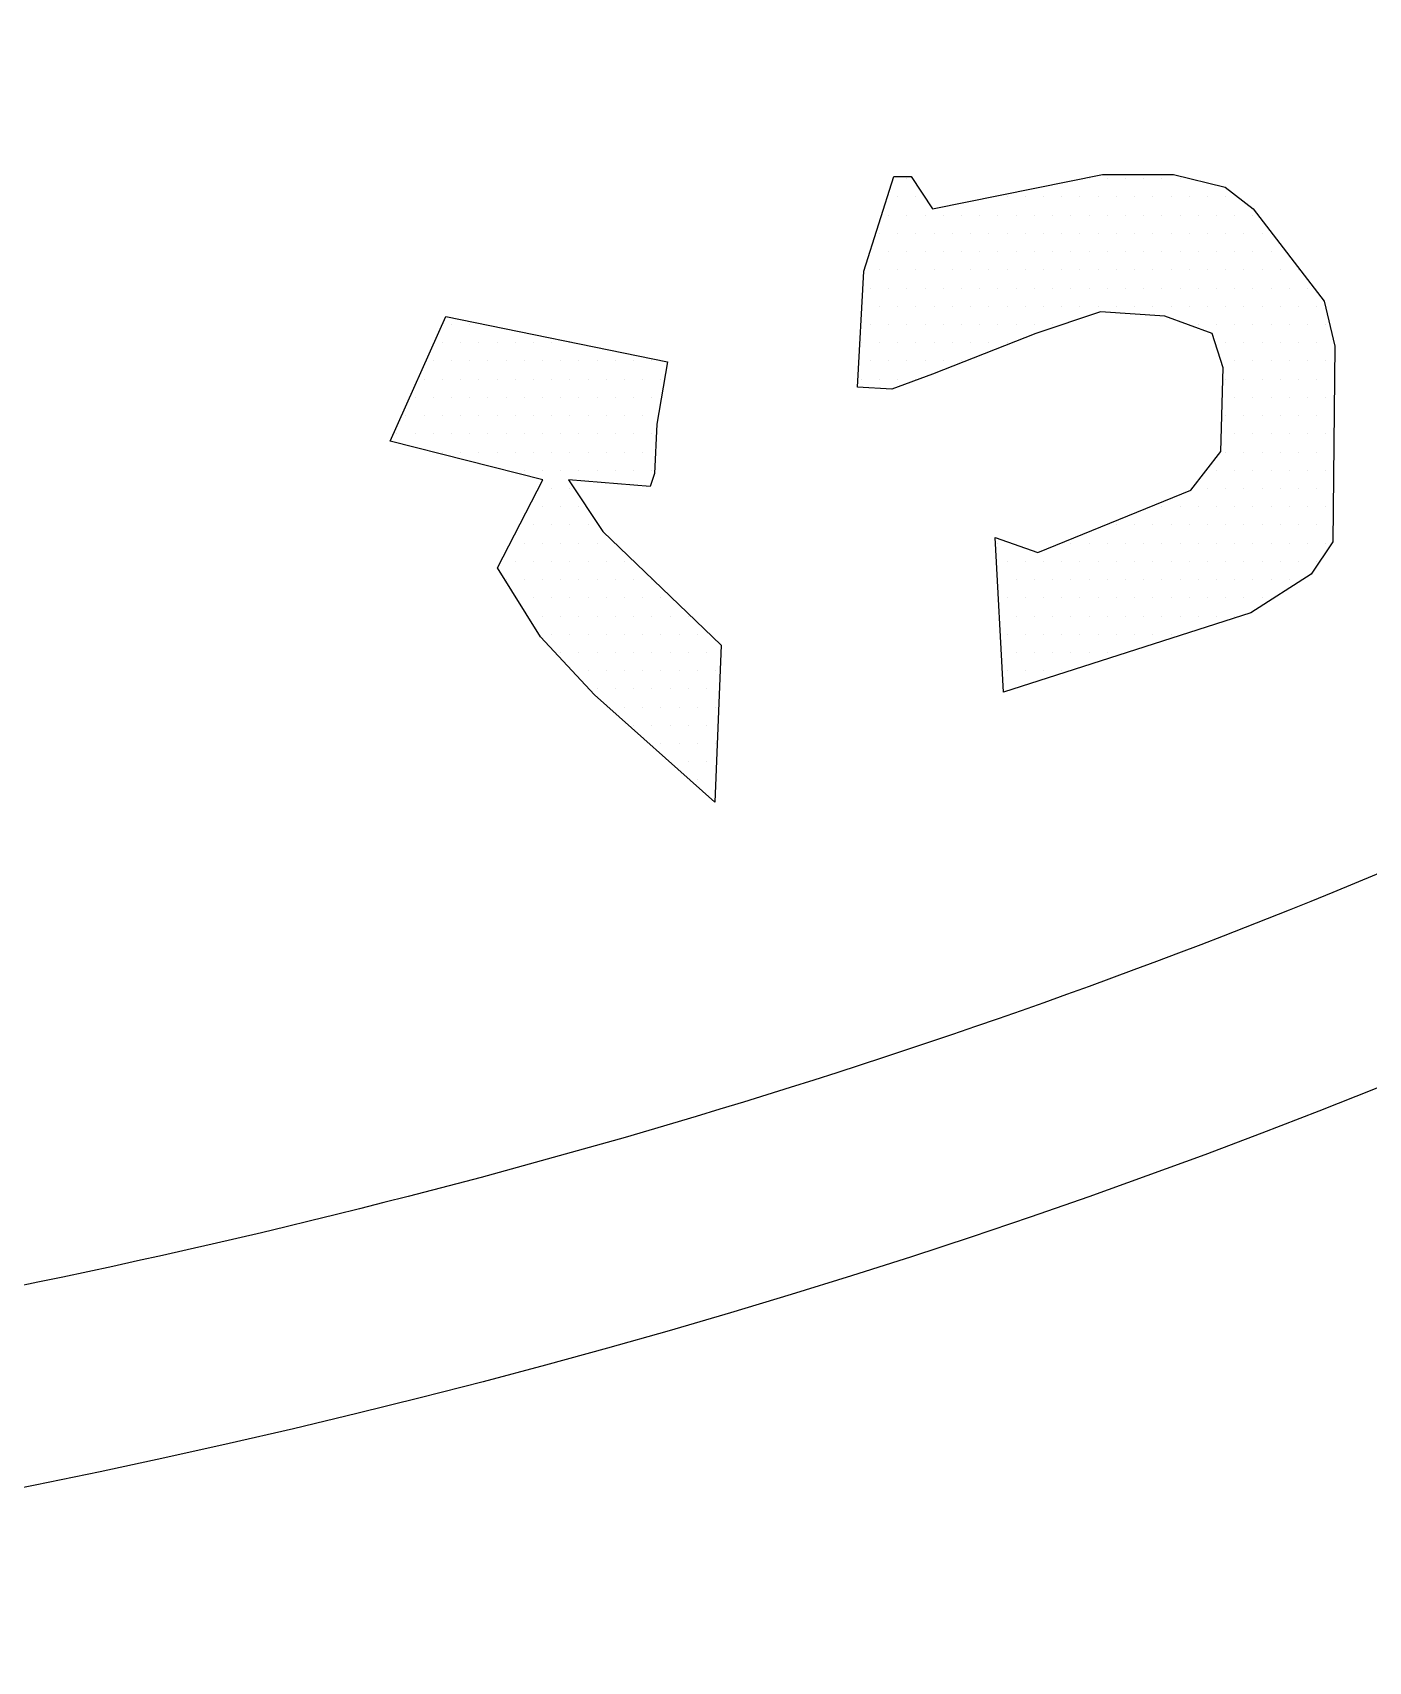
# Model space of a CAD drawing. Extents: x 208781 to 210549, y 749110 to 750610.
# Drawn here: x 209174.59 to 209191.78, y 750460.48 to 750481.44 of the extents above; entities that cross this region are included whole.
import ezdxf

# ---------------------------------------------------------------- set-up
doc = ezdxf.new("R2010")
doc.units = 0
doc.layers.add('_view', color=7, linetype='Continuous')

msp = doc.modelspace()

# ---------------------------------------------------------------- linework, layer by layer
at = {"layer": '_view'}
for p, q in [((209185.841, 750479.554), (209185.841, 750479.554)), ((209188.185, 750479.554), (209188.185, 750479.554)), ((209188.419, 750479.554), (209188.419, 750479.554)), ((209188.654, 750479.554), (209188.654, 750479.554)), ((209188.888, 750479.554), (209188.888, 750479.554)), ((209189.122, 750479.554), (209189.122, 750479.554)), ((209189.357, 750479.554), (209189.357, 750479.554)), ((209185.724, 750479.32), (209185.724, 750479.32)), ((209185.958, 750479.32), (209185.958, 750479.32)), ((209187.13, 750479.32), (209187.13, 750479.32)), ((209187.365, 750479.32), (209187.365, 750479.32)), ((209187.599, 750479.32), (209187.599, 750479.32)), ((209187.833, 750479.32), (209187.833, 750479.32)), ((209188.068, 750479.32), (209188.068, 750479.32)), ((209188.302, 750479.32), (209188.302, 750479.32)), ((209188.536, 750479.32), (209188.536, 750479.32)), ((209188.771, 750479.32), (209188.771, 750479.32)), ((209189.005, 750479.32), (209189.005, 750479.32)), ((209189.24, 750479.32), (209189.24, 750479.32)), ((209189.474, 750479.32), (209189.474, 750479.32)), ((209189.708, 750479.32), (209189.708, 750479.32)), ((209189.943, 750479.32), (209189.943, 750479.32)), ((209185.607, 750479.086), (209185.607, 750479.086)), ((209185.841, 750479.086), (209185.841, 750479.086)), ((209186.075, 750479.086), (209186.075, 750479.086)), ((209186.31, 750479.086), (209186.31, 750479.086)), ((209186.544, 750479.086), (209186.544, 750479.086)), ((209186.779, 750479.086), (209186.779, 750479.086)), ((209187.013, 750479.086), (209187.013, 750479.086)), ((209187.247, 750479.086), (209187.247, 750479.086)), ((209187.482, 750479.086), (209187.482, 750479.086)), ((209187.716, 750479.086), (209187.716, 750479.086)), ((209187.95, 750479.086), (209187.95, 750479.086)), ((209188.185, 750479.086), (209188.185, 750479.086)), ((209188.419, 750479.086), (209188.419, 750479.086)), ((209188.654, 750479.086), (209188.654, 750479.086)), ((209188.888, 750479.086), (209188.888, 750479.086)), ((209189.122, 750479.086), (209189.122, 750479.086)), ((209189.357, 750479.086), (209189.357, 750479.086)), ((209189.591, 750479.086), (209189.591, 750479.086)), ((209189.825, 750479.086), (209189.825, 750479.086)), ((209190.06, 750479.086), (209190.06, 750479.086)), ((209190.294, 750479.086), (209190.294, 750479.086)), ((209185.49, 750478.851), (209185.49, 750478.851)), ((209185.724, 750478.851), (209185.724, 750478.851)), ((209185.958, 750478.851), (209185.958, 750478.851)), ((209186.193, 750478.851), (209186.193, 750478.851)), ((209186.427, 750478.851), (209186.427, 750478.851)), ((209186.661, 750478.851), (209186.661, 750478.851)), ((209186.896, 750478.851), (209186.896, 750478.851)), ((209187.13, 750478.851), (209187.13, 750478.851)), ((209187.365, 750478.851), (209187.365, 750478.851)), ((209187.599, 750478.851), (209187.599, 750478.851)), ((209187.833, 750478.851), (209187.833, 750478.851)), ((209188.068, 750478.851), (209188.068, 750478.851)), ((209188.302, 750478.851), (209188.302, 750478.851)), ((209188.536, 750478.851), (209188.536, 750478.851)), ((209188.771, 750478.851), (209188.771, 750478.851)), ((209189.005, 750478.851), (209189.005, 750478.851)), ((209189.24, 750478.851), (209189.24, 750478.851)), ((209189.474, 750478.851), (209189.474, 750478.851)), ((209189.708, 750478.851), (209189.708, 750478.851)), ((209189.943, 750478.851), (209189.943, 750478.851)), ((209190.177, 750478.851), (209190.177, 750478.851)), ((209190.411, 750478.851), (209190.411, 750478.851)), ((209185.372, 750478.617), (209185.372, 750478.617)), ((209185.607, 750478.617), (209185.607, 750478.617)), ((209185.841, 750478.617), (209185.841, 750478.617)), ((209186.075, 750478.617), (209186.075, 750478.617)), ((209186.31, 750478.617), (209186.31, 750478.617)), ((209186.544, 750478.617), (209186.544, 750478.617)), ((209186.779, 750478.617), (209186.779, 750478.617)), ((209187.013, 750478.617), (209187.013, 750478.617)), ((209187.247, 750478.617), (209187.247, 750478.617)), ((209187.482, 750478.617), (209187.482, 750478.617)), ((209187.716, 750478.617), (209187.716, 750478.617)), ((209187.95, 750478.617), (209187.95, 750478.617)), ((209188.185, 750478.617), (209188.185, 750478.617)), ((209188.419, 750478.617), (209188.419, 750478.617)), ((209188.654, 750478.617), (209188.654, 750478.617)), ((209188.888, 750478.617), (209188.888, 750478.617)), ((209189.122, 750478.617), (209189.122, 750478.617)), ((209189.357, 750478.617), (209189.357, 750478.617)), ((209189.591, 750478.617), (209189.591, 750478.617)), ((209189.825, 750478.617), (209189.825, 750478.617)), ((209190.06, 750478.617), (209190.06, 750478.617)), ((209190.294, 750478.617), (209190.294, 750478.617)), ((209190.529, 750478.617), (209190.529, 750478.617)), ((209185.49, 750478.382), (209185.49, 750478.382)), ((209185.724, 750478.382), (209185.724, 750478.382)), ((209185.958, 750478.382), (209185.958, 750478.382)), ((209186.193, 750478.382), (209186.193, 750478.382)), ((209186.427, 750478.382), (209186.427, 750478.382)), ((209186.661, 750478.382), (209186.661, 750478.382)), ((209186.896, 750478.382), (209186.896, 750478.382)), ((209187.13, 750478.382), (209187.13, 750478.382)), ((209187.365, 750478.382), (209187.365, 750478.382)), ((209187.599, 750478.382), (209187.599, 750478.382)), ((209187.833, 750478.382), (209187.833, 750478.382)), ((209188.068, 750478.382), (209188.068, 750478.382)), ((209188.302, 750478.382), (209188.302, 750478.382)), ((209188.536, 750478.382), (209188.536, 750478.382)), ((209188.771, 750478.382), (209188.771, 750478.382)), ((209189.005, 750478.382), (209189.005, 750478.382)), ((209189.24, 750478.382), (209189.24, 750478.382)), ((209189.474, 750478.382), (209189.474, 750478.382)), ((209189.708, 750478.382), (209189.708, 750478.382)), ((209189.943, 750478.382), (209189.943, 750478.382)), ((209190.177, 750478.382), (209190.177, 750478.382)), ((209190.411, 750478.382), (209190.411, 750478.382)), ((209190.646, 750478.382), (209190.646, 750478.382)), ((209190.88, 750478.382), (209190.88, 750478.382)), ((209185.372, 750478.148), (209185.372, 750478.148)), ((209185.607, 750478.148), (209185.607, 750478.148)), ((209185.841, 750478.148), (209185.841, 750478.148)), ((209186.075, 750478.148), (209186.075, 750478.148)), ((209186.31, 750478.148), (209186.31, 750478.148)), ((209186.544, 750478.148), (209186.544, 750478.148)), ((209186.779, 750478.148), (209186.779, 750478.148)), ((209187.013, 750478.148), (209187.013, 750478.148)), ((209187.247, 750478.148), (209187.247, 750478.148)), ((209187.482, 750478.148), (209187.482, 750478.148)), ((209187.716, 750478.148), (209187.716, 750478.148)), ((209187.95, 750478.148), (209187.95, 750478.148)), ((209188.185, 750478.148), (209188.185, 750478.148)), ((209188.419, 750478.148), (209188.419, 750478.148)), ((209188.654, 750478.148), (209188.654, 750478.148)), ((209188.888, 750478.148), (209188.888, 750478.148)), ((209189.122, 750478.148), (209189.122, 750478.148)), ((209189.357, 750478.148), (209189.357, 750478.148)), ((209189.591, 750478.148), (209189.591, 750478.148)), ((209189.825, 750478.148), (209189.825, 750478.148)), ((209190.06, 750478.148), (209190.06, 750478.148)), ((209190.294, 750478.148), (209190.294, 750478.148)), ((209190.529, 750478.148), (209190.529, 750478.148)), ((209190.763, 750478.148), (209190.763, 750478.148)), ((209190.997, 750478.148), (209190.997, 750478.148)), ((209185.49, 750477.914), (209185.49, 750477.914)), ((209185.724, 750477.914), (209185.724, 750477.914)), ((209185.958, 750477.914), (209185.958, 750477.914)), ((209186.193, 750477.914), (209186.193, 750477.914)), ((209186.427, 750477.914), (209186.427, 750477.914)), ((209186.661, 750477.914), (209186.661, 750477.914)), ((209186.896, 750477.914), (209186.896, 750477.914)), ((209187.13, 750477.914), (209187.13, 750477.914)), ((209187.365, 750477.914), (209187.365, 750477.914)), ((209187.599, 750477.914), (209187.599, 750477.914)), ((209187.833, 750477.914), (209187.833, 750477.914)), ((209188.068, 750477.914), (209188.068, 750477.914)), ((209188.302, 750477.914), (209188.302, 750477.914)), ((209188.536, 750477.914), (209188.536, 750477.914)), ((209188.771, 750477.914), (209188.771, 750477.914)), ((209189.005, 750477.914), (209189.005, 750477.914)), ((209189.24, 750477.914), (209189.24, 750477.914)), ((209189.474, 750477.914), (209189.474, 750477.914)), ((209189.708, 750477.914), (209189.708, 750477.914)), ((209189.943, 750477.914), (209189.943, 750477.914)), ((209190.177, 750477.914), (209190.177, 750477.914)), ((209190.411, 750477.914), (209190.411, 750477.914)), ((209190.646, 750477.914), (209190.646, 750477.914)), ((209190.88, 750477.914), (209190.88, 750477.914)), ((209191.115, 750477.914), (209191.115, 750477.914)), ((209179.982, 750477.679), (209179.982, 750477.679)), ((209180.216, 750477.679), (209180.216, 750477.679)), ((209185.372, 750477.679), (209185.372, 750477.679)), ((209185.607, 750477.679), (209185.607, 750477.679)), ((209185.841, 750477.679), (209185.841, 750477.679)), ((209186.075, 750477.679), (209186.075, 750477.679)), ((209186.31, 750477.679), (209186.31, 750477.679)), ((209186.544, 750477.679), (209186.544, 750477.679)), ((209186.779, 750477.679), (209186.779, 750477.679)), ((209187.013, 750477.679), (209187.013, 750477.679)), ((209187.247, 750477.679), (209187.247, 750477.679)), ((209187.482, 750477.679), (209187.482, 750477.679)), ((209187.716, 750477.679), (209187.716, 750477.679)), ((209189.591, 750477.679), (209189.591, 750477.679)), ((209189.825, 750477.679), (209189.825, 750477.679)), ((209190.06, 750477.679), (209190.06, 750477.679)), ((209190.294, 750477.679), (209190.294, 750477.679)), ((209190.529, 750477.679), (209190.529, 750477.679)), ((209190.763, 750477.679), (209190.763, 750477.679)), ((209190.997, 750477.679), (209190.997, 750477.679)), ((209191.232, 750477.679), (209191.232, 750477.679)), ((209179.865, 750477.445), (209179.865, 750477.445)), ((209180.099, 750477.445), (209180.099, 750477.445)), ((209180.333, 750477.445), (209180.333, 750477.445)), ((209180.568, 750477.445), (209180.568, 750477.445)), ((209180.802, 750477.445), (209180.802, 750477.445)), ((209181.036, 750477.445), (209181.036, 750477.445)), ((209181.271, 750477.445), (209181.271, 750477.445)), ((209181.505, 750477.445), (209181.505, 750477.445)), ((209185.255, 750477.445), (209185.255, 750477.445)), ((209185.49, 750477.445), (209185.49, 750477.445)), ((209185.724, 750477.445), (209185.724, 750477.445)), ((209185.958, 750477.445), (209185.958, 750477.445)), ((209186.193, 750477.445), (209186.193, 750477.445)), ((209186.427, 750477.445), (209186.427, 750477.445)), ((209186.661, 750477.445), (209186.661, 750477.445)), ((209186.896, 750477.445), (209186.896, 750477.445)), ((209187.13, 750477.445), (209187.13, 750477.445)), ((209189.943, 750477.445), (209189.943, 750477.445)), ((209190.177, 750477.445), (209190.177, 750477.445)), ((209190.411, 750477.445), (209190.411, 750477.445)), ((209190.646, 750477.445), (209190.646, 750477.445)), ((209190.88, 750477.445), (209190.88, 750477.445)), ((209191.115, 750477.445), (209191.115, 750477.445)), ((209179.747, 750477.211), (209179.747, 750477.211)), ((209179.982, 750477.211), (209179.982, 750477.211)), ((209180.216, 750477.211), (209180.216, 750477.211)), ((209180.45, 750477.211), (209180.45, 750477.211)), ((209180.685, 750477.211), (209180.685, 750477.211)), ((209180.919, 750477.211), (209180.919, 750477.211)), ((209181.154, 750477.211), (209181.154, 750477.211)), ((209181.388, 750477.211), (209181.388, 750477.211)), ((209181.622, 750477.211), (209181.622, 750477.211)), ((209181.857, 750477.211), (209181.857, 750477.211)), ((209182.091, 750477.211), (209182.091, 750477.211)), ((209182.325, 750477.211), (209182.325, 750477.211)), ((209182.56, 750477.211), (209182.56, 750477.211)), ((209185.372, 750477.211), (209185.372, 750477.211)), ((209185.607, 750477.211), (209185.607, 750477.211)), ((209185.841, 750477.211), (209185.841, 750477.211)), ((209186.075, 750477.211), (209186.075, 750477.211)), ((209186.31, 750477.211), (209186.31, 750477.211)), ((209186.544, 750477.211), (209186.544, 750477.211)), ((209190.06, 750477.211), (209190.06, 750477.211)), ((209190.294, 750477.211), (209190.294, 750477.211)), ((209190.529, 750477.211), (209190.529, 750477.211)), ((209190.763, 750477.211), (209190.763, 750477.211)), ((209190.997, 750477.211), (209190.997, 750477.211)), ((209191.232, 750477.211), (209191.232, 750477.211)), ((209179.63, 750476.976), (209179.63, 750476.976)), ((209179.865, 750476.976), (209179.865, 750476.976)), ((209180.099, 750476.976), (209180.099, 750476.976)), ((209180.333, 750476.976), (209180.333, 750476.976)), ((209180.568, 750476.976), (209180.568, 750476.976)), ((209180.802, 750476.976), (209180.802, 750476.976)), ((209181.036, 750476.976), (209181.036, 750476.976)), ((209181.271, 750476.976), (209181.271, 750476.976)), ((209181.505, 750476.976), (209181.505, 750476.976)), ((209181.74, 750476.976), (209181.74, 750476.976)), ((209181.974, 750476.976), (209181.974, 750476.976)), ((209182.208, 750476.976), (209182.208, 750476.976)), ((209182.443, 750476.976), (209182.443, 750476.976)), ((209182.677, 750476.976), (209182.677, 750476.976)), ((209185.255, 750476.976), (209185.255, 750476.976)), ((209185.49, 750476.976), (209185.49, 750476.976)), ((209185.724, 750476.976), (209185.724, 750476.976)), ((209185.958, 750476.976), (209185.958, 750476.976)), ((209189.943, 750476.976), (209189.943, 750476.976)), ((209190.177, 750476.976), (209190.177, 750476.976)), ((209190.411, 750476.976), (209190.411, 750476.976)), ((209190.646, 750476.976), (209190.646, 750476.976)), ((209190.88, 750476.976), (209190.88, 750476.976)), ((209191.115, 750476.976), (209191.115, 750476.976)), ((209179.513, 750476.742), (209179.513, 750476.742)), ((209179.747, 750476.742), (209179.747, 750476.742)), ((209179.982, 750476.742), (209179.982, 750476.742)), ((209180.216, 750476.742), (209180.216, 750476.742)), ((209180.45, 750476.742), (209180.45, 750476.742)), ((209180.685, 750476.742), (209180.685, 750476.742)), ((209180.919, 750476.742), (209180.919, 750476.742)), ((209181.154, 750476.742), (209181.154, 750476.742)), ((209181.388, 750476.742), (209181.388, 750476.742)), ((209181.622, 750476.742), (209181.622, 750476.742)), ((209181.857, 750476.742), (209181.857, 750476.742)), ((209182.091, 750476.742), (209182.091, 750476.742)), ((209182.325, 750476.742), (209182.325, 750476.742)), ((209182.56, 750476.742), (209182.56, 750476.742)), ((209190.06, 750476.742), (209190.06, 750476.742)), ((209190.294, 750476.742), (209190.294, 750476.742)), ((209190.529, 750476.742), (209190.529, 750476.742)), ((209190.763, 750476.742), (209190.763, 750476.742)), ((209190.997, 750476.742), (209190.997, 750476.742)), ((209191.232, 750476.742), (209191.232, 750476.742)), ((209179.396, 750476.507), (209179.396, 750476.507)), ((209179.63, 750476.507), (209179.63, 750476.507)), ((209179.865, 750476.507), (209179.865, 750476.507)), ((209180.099, 750476.507), (209180.099, 750476.507)), ((209180.333, 750476.507), (209180.333, 750476.507)), ((209180.568, 750476.507), (209180.568, 750476.507)), ((209180.802, 750476.507), (209180.802, 750476.507)), ((209181.036, 750476.507), (209181.036, 750476.507)), ((209181.271, 750476.507), (209181.271, 750476.507)), ((209181.505, 750476.507), (209181.505, 750476.507)), ((209181.74, 750476.507), (209181.74, 750476.507)), ((209181.974, 750476.507), (209181.974, 750476.507)), ((209182.208, 750476.507), (209182.208, 750476.507)), ((209182.443, 750476.507), (209182.443, 750476.507)), ((209189.943, 750476.507), (209189.943, 750476.507)), ((209190.177, 750476.507), (209190.177, 750476.507)), ((209190.411, 750476.507), (209190.411, 750476.507)), ((209190.646, 750476.507), (209190.646, 750476.507)), ((209190.88, 750476.507), (209190.88, 750476.507)), ((209191.115, 750476.507), (209191.115, 750476.507)), ((209179.279, 750476.273), (209179.279, 750476.273)), ((209179.513, 750476.273), (209179.513, 750476.273)), ((209179.747, 750476.273), (209179.747, 750476.273)), ((209179.982, 750476.273), (209179.982, 750476.273)), ((209180.216, 750476.273), (209180.216, 750476.273)), ((209180.45, 750476.273), (209180.45, 750476.273)), ((209180.685, 750476.273), (209180.685, 750476.273)), ((209180.919, 750476.273), (209180.919, 750476.273)), ((209181.154, 750476.273), (209181.154, 750476.273)), ((209181.388, 750476.273), (209181.388, 750476.273)), ((209181.622, 750476.273), (209181.622, 750476.273)), ((209181.857, 750476.273), (209181.857, 750476.273)), ((209182.091, 750476.273), (209182.091, 750476.273)), ((209182.325, 750476.273), (209182.325, 750476.273)), ((209182.56, 750476.273), (209182.56, 750476.273)), ((209190.06, 750476.273), (209190.06, 750476.273)), ((209190.294, 750476.273), (209190.294, 750476.273)), ((209190.529, 750476.273), (209190.529, 750476.273)), ((209190.763, 750476.273), (209190.763, 750476.273)), ((209190.997, 750476.273), (209190.997, 750476.273)), ((209191.232, 750476.273), (209191.232, 750476.273)), ((209179.865, 750476.039), (209179.865, 750476.039)), ((209180.099, 750476.039), (209180.099, 750476.039)), ((209180.333, 750476.039), (209180.333, 750476.039)), ((209180.568, 750476.039), (209180.568, 750476.039)), ((209180.802, 750476.039), (209180.802, 750476.039)), ((209181.036, 750476.039), (209181.036, 750476.039)), ((209181.271, 750476.039), (209181.271, 750476.039)), ((209181.505, 750476.039), (209181.505, 750476.039)), ((209181.74, 750476.039), (209181.74, 750476.039)), ((209181.974, 750476.039), (209181.974, 750476.039)), ((209182.208, 750476.039), (209182.208, 750476.039)), ((209182.443, 750476.039), (209182.443, 750476.039)), ((209189.943, 750476.039), (209189.943, 750476.039)), ((209190.177, 750476.039), (209190.177, 750476.039)), ((209190.411, 750476.039), (209190.411, 750476.039)), ((209190.646, 750476.039), (209190.646, 750476.039)), ((209190.88, 750476.039), (209190.88, 750476.039)), ((209191.115, 750476.039), (209191.115, 750476.039)), ((209180.685, 750475.804), (209180.685, 750475.804)), ((209180.919, 750475.804), (209180.919, 750475.804)), ((209181.154, 750475.804), (209181.154, 750475.804)), ((209181.388, 750475.804), (209181.388, 750475.804)), ((209181.622, 750475.804), (209181.622, 750475.804)), ((209181.857, 750475.804), (209181.857, 750475.804)), ((209182.091, 750475.804), (209182.091, 750475.804)), ((209182.325, 750475.804), (209182.325, 750475.804)), ((209182.56, 750475.804), (209182.56, 750475.804)), ((209189.825, 750475.804), (209189.825, 750475.804)), ((209190.06, 750475.804), (209190.06, 750475.804)), ((209190.294, 750475.804), (209190.294, 750475.804)), ((209190.529, 750475.804), (209190.529, 750475.804)), ((209190.763, 750475.804), (209190.763, 750475.804)), ((209190.997, 750475.804), (209190.997, 750475.804)), ((209191.232, 750475.804), (209191.232, 750475.804)), ((209181.271, 750475.57), (209181.271, 750475.57)), ((209181.505, 750475.57), (209181.505, 750475.57)), ((209189.708, 750475.57), (209189.708, 750475.57)), ((209189.943, 750475.57), (209189.943, 750475.57)), ((209190.177, 750475.57), (209190.177, 750475.57)), ((209190.411, 750475.57), (209190.411, 750475.57)), ((209190.646, 750475.57), (209190.646, 750475.57)), ((209190.88, 750475.57), (209190.88, 750475.57)), ((209191.115, 750475.57), (209191.115, 750475.57)), ((209181.154, 750475.336), (209181.154, 750475.336)), ((209181.388, 750475.336), (209181.388, 750475.336)), ((209181.622, 750475.336), (209181.622, 750475.336)), ((209189.122, 750475.336), (209189.122, 750475.336)), ((209189.357, 750475.336), (209189.357, 750475.336)), ((209189.591, 750475.336), (209189.591, 750475.336)), ((209189.825, 750475.336), (209189.825, 750475.336)), ((209190.06, 750475.336), (209190.06, 750475.336)), ((209190.294, 750475.336), (209190.294, 750475.336)), ((209190.529, 750475.336), (209190.529, 750475.336)), ((209190.763, 750475.336), (209190.763, 750475.336)), ((209190.997, 750475.336), (209190.997, 750475.336)), ((209191.232, 750475.336), (209191.232, 750475.336)), ((209181.036, 750475.101), (209181.036, 750475.101)), ((209181.271, 750475.101), (209181.271, 750475.101)), ((209181.505, 750475.101), (209181.505, 750475.101)), ((209181.74, 750475.101), (209181.74, 750475.101)), ((209188.536, 750475.101), (209188.536, 750475.101)), ((209188.771, 750475.101), (209188.771, 750475.101)), ((209189.005, 750475.101), (209189.005, 750475.101)), ((209189.24, 750475.101), (209189.24, 750475.101)), ((209189.474, 750475.101), (209189.474, 750475.101)), ((209189.708, 750475.101), (209189.708, 750475.101)), ((209189.943, 750475.101), (209189.943, 750475.101)), ((209190.177, 750475.101), (209190.177, 750475.101)), ((209190.411, 750475.101), (209190.411, 750475.101)), ((209190.646, 750475.101), (209190.646, 750475.101)), ((209190.88, 750475.101), (209190.88, 750475.101)), ((209191.115, 750475.101), (209191.115, 750475.101)), ((209180.919, 750474.867), (209180.919, 750474.867)), ((209181.154, 750474.867), (209181.154, 750474.867)), ((209181.388, 750474.867), (209181.388, 750474.867)), ((209181.622, 750474.867), (209181.622, 750474.867)), ((209181.857, 750474.867), (209181.857, 750474.867)), ((209187.013, 750474.867), (209187.013, 750474.867)), ((209187.95, 750474.867), (209187.95, 750474.867)), ((209188.185, 750474.867), (209188.185, 750474.867)), ((209188.419, 750474.867), (209188.419, 750474.867)), ((209188.654, 750474.867), (209188.654, 750474.867)), ((209188.888, 750474.867), (209188.888, 750474.867)), ((209189.122, 750474.867), (209189.122, 750474.867)), ((209189.357, 750474.867), (209189.357, 750474.867)), ((209189.591, 750474.867), (209189.591, 750474.867)), ((209189.825, 750474.867), (209189.825, 750474.867)), ((209190.06, 750474.867), (209190.06, 750474.867)), ((209190.294, 750474.867), (209190.294, 750474.867)), ((209190.529, 750474.867), (209190.529, 750474.867)), ((209190.763, 750474.867), (209190.763, 750474.867)), ((209190.997, 750474.867), (209190.997, 750474.867)), ((209191.232, 750474.867), (209191.232, 750474.867)), ((209180.802, 750474.632), (209180.802, 750474.632)), ((209181.036, 750474.632), (209181.036, 750474.632)), ((209181.271, 750474.632), (209181.271, 750474.632)), ((209181.505, 750474.632), (209181.505, 750474.632)), ((209181.74, 750474.632), (209181.74, 750474.632)), ((209181.974, 750474.632), (209181.974, 750474.632)), ((209182.208, 750474.632), (209182.208, 750474.632)), ((209187.13, 750474.632), (209187.13, 750474.632)), ((209187.365, 750474.632), (209187.365, 750474.632)), ((209187.599, 750474.632), (209187.599, 750474.632)), ((209187.833, 750474.632), (209187.833, 750474.632)), ((209188.068, 750474.632), (209188.068, 750474.632)), ((209188.302, 750474.632), (209188.302, 750474.632)), ((209188.536, 750474.632), (209188.536, 750474.632)), ((209188.771, 750474.632), (209188.771, 750474.632)), ((209189.005, 750474.632), (209189.005, 750474.632)), ((209189.24, 750474.632), (209189.24, 750474.632)), ((209189.474, 750474.632), (209189.474, 750474.632)), ((209189.708, 750474.632), (209189.708, 750474.632)), ((209189.943, 750474.632), (209189.943, 750474.632)), ((209190.177, 750474.632), (209190.177, 750474.632)), ((209190.411, 750474.632), (209190.411, 750474.632)), ((209190.646, 750474.632), (209190.646, 750474.632)), ((209190.88, 750474.632), (209190.88, 750474.632)), ((209191.115, 750474.632), (209191.115, 750474.632)), ((209180.685, 750474.398), (209180.685, 750474.398)), ((209180.919, 750474.398), (209180.919, 750474.398)), ((209181.154, 750474.398), (209181.154, 750474.398)), ((209181.388, 750474.398), (209181.388, 750474.398)), ((209181.622, 750474.398), (209181.622, 750474.398)), ((209181.857, 750474.398), (209181.857, 750474.398)), ((209182.091, 750474.398), (209182.091, 750474.398)), ((209182.325, 750474.398), (209182.325, 750474.398)), ((209182.56, 750474.398), (209182.56, 750474.398)), ((209187.013, 750474.398), (209187.013, 750474.398)), ((209187.247, 750474.398), (209187.247, 750474.398)), ((209187.482, 750474.398), (209187.482, 750474.398)), ((209187.716, 750474.398), (209187.716, 750474.398)), ((209187.95, 750474.398), (209187.95, 750474.398)), ((209188.185, 750474.398), (209188.185, 750474.398)), ((209188.419, 750474.398), (209188.419, 750474.398)), ((209188.654, 750474.398), (209188.654, 750474.398)), ((209188.888, 750474.398), (209188.888, 750474.398)), ((209189.122, 750474.398), (209189.122, 750474.398)), ((209189.357, 750474.398), (209189.357, 750474.398)), ((209189.591, 750474.398), (209189.591, 750474.398)), ((209189.825, 750474.398), (209189.825, 750474.398)), ((209190.06, 750474.398), (209190.06, 750474.398)), ((209190.294, 750474.398), (209190.294, 750474.398)), ((209190.529, 750474.398), (209190.529, 750474.398)), ((209190.763, 750474.398), (209190.763, 750474.398)), ((209181.036, 750474.164), (209181.036, 750474.164)), ((209181.271, 750474.164), (209181.271, 750474.164)), ((209181.505, 750474.164), (209181.505, 750474.164)), ((209181.74, 750474.164), (209181.74, 750474.164)), ((209181.974, 750474.164), (209181.974, 750474.164)), ((209182.208, 750474.164), (209182.208, 750474.164)), ((209182.443, 750474.164), (209182.443, 750474.164)), ((209182.677, 750474.164), (209182.677, 750474.164)), ((209187.13, 750474.164), (209187.13, 750474.164)), ((209187.365, 750474.164), (209187.365, 750474.164)), ((209187.599, 750474.164), (209187.599, 750474.164)), ((209187.833, 750474.164), (209187.833, 750474.164)), ((209188.068, 750474.164), (209188.068, 750474.164)), ((209188.302, 750474.164), (209188.302, 750474.164)), ((209188.536, 750474.164), (209188.536, 750474.164)), ((209188.771, 750474.164), (209188.771, 750474.164)), ((209189.005, 750474.164), (209189.005, 750474.164)), ((209189.24, 750474.164), (209189.24, 750474.164)), ((209189.474, 750474.164), (209189.474, 750474.164)), ((209189.708, 750474.164), (209189.708, 750474.164)), ((209189.943, 750474.164), (209189.943, 750474.164)), ((209190.177, 750474.164), (209190.177, 750474.164)), ((209190.411, 750474.164), (209190.411, 750474.164)), ((209181.154, 750473.929), (209181.154, 750473.929)), ((209181.388, 750473.929), (209181.388, 750473.929)), ((209181.622, 750473.929), (209181.622, 750473.929)), ((209181.857, 750473.929), (209181.857, 750473.929)), ((209182.091, 750473.929), (209182.091, 750473.929)), ((209182.325, 750473.929), (209182.325, 750473.929)), ((209182.56, 750473.929), (209182.56, 750473.929)), ((209182.794, 750473.929), (209182.794, 750473.929)), ((209183.029, 750473.929), (209183.029, 750473.929)), ((209187.247, 750473.929), (209187.247, 750473.929)), ((209187.482, 750473.929), (209187.482, 750473.929)), ((209187.716, 750473.929), (209187.716, 750473.929)), ((209187.95, 750473.929), (209187.95, 750473.929)), ((209188.185, 750473.929), (209188.185, 750473.929)), ((209188.419, 750473.929), (209188.419, 750473.929)), ((209188.654, 750473.929), (209188.654, 750473.929)), ((209188.888, 750473.929), (209188.888, 750473.929)), ((209189.122, 750473.929), (209189.122, 750473.929)), ((209189.357, 750473.929), (209189.357, 750473.929)), ((209189.591, 750473.929), (209189.591, 750473.929)), ((209189.825, 750473.929), (209189.825, 750473.929)), ((209190.06, 750473.929), (209190.06, 750473.929)), ((209181.271, 750473.695), (209181.271, 750473.695)), ((209181.505, 750473.695), (209181.505, 750473.695)), ((209181.74, 750473.695), (209181.74, 750473.695)), ((209181.974, 750473.695), (209181.974, 750473.695)), ((209182.208, 750473.695), (209182.208, 750473.695)), ((209182.443, 750473.695), (209182.443, 750473.695)), ((209182.677, 750473.695), (209182.677, 750473.695)), ((209182.911, 750473.695), (209182.911, 750473.695)), ((209183.146, 750473.695), (209183.146, 750473.695)), ((209187.13, 750473.695), (209187.13, 750473.695)), ((209187.365, 750473.695), (209187.365, 750473.695)), ((209187.599, 750473.695), (209187.599, 750473.695)), ((209187.833, 750473.695), (209187.833, 750473.695)), ((209188.068, 750473.695), (209188.068, 750473.695)), ((209188.302, 750473.695), (209188.302, 750473.695)), ((209188.536, 750473.695), (209188.536, 750473.695)), ((209188.771, 750473.695), (209188.771, 750473.695)), ((209189.005, 750473.695), (209189.005, 750473.695)), ((209189.24, 750473.695), (209189.24, 750473.695)), ((209181.388, 750473.461), (209181.388, 750473.461)), ((209181.622, 750473.461), (209181.622, 750473.461)), ((209181.857, 750473.461), (209181.857, 750473.461)), ((209182.091, 750473.461), (209182.091, 750473.461)), ((209182.325, 750473.461), (209182.325, 750473.461)), ((209182.56, 750473.461), (209182.56, 750473.461)), ((209182.794, 750473.461), (209182.794, 750473.461)), ((209183.029, 750473.461), (209183.029, 750473.461)), ((209183.263, 750473.461), (209183.263, 750473.461)), ((209187.247, 750473.461), (209187.247, 750473.461)), ((209187.482, 750473.461), (209187.482, 750473.461)), ((209187.716, 750473.461), (209187.716, 750473.461)), ((209187.95, 750473.461), (209187.95, 750473.461)), ((209188.185, 750473.461), (209188.185, 750473.461)), ((209188.419, 750473.461), (209188.419, 750473.461)), ((209188.654, 750473.461), (209188.654, 750473.461)), ((209181.74, 750473.226), (209181.74, 750473.226)), ((209181.974, 750473.226), (209181.974, 750473.226)), ((209182.208, 750473.226), (209182.208, 750473.226)), ((209182.443, 750473.226), (209182.443, 750473.226)), ((209182.677, 750473.226), (209182.677, 750473.226)), ((209182.911, 750473.226), (209182.911, 750473.226)), ((209183.146, 750473.226), (209183.146, 750473.226)), ((209183.38, 750473.226), (209183.38, 750473.226)), ((209187.13, 750473.226), (209187.13, 750473.226)), ((209187.365, 750473.226), (209187.365, 750473.226)), ((209187.599, 750473.226), (209187.599, 750473.226)), ((209187.833, 750473.226), (209187.833, 750473.226)), ((209181.857, 750472.992), (209181.857, 750472.992)), ((209182.091, 750472.992), (209182.091, 750472.992)), ((209182.325, 750472.992), (209182.325, 750472.992)), ((209182.56, 750472.992), (209182.56, 750472.992)), ((209182.794, 750472.992), (209182.794, 750472.992)), ((209183.029, 750472.992), (209183.029, 750472.992)), ((209183.263, 750472.992), (209183.263, 750472.992)), ((209182.208, 750472.757), (209182.208, 750472.757)), ((209182.443, 750472.757), (209182.443, 750472.757)), ((209182.677, 750472.757), (209182.677, 750472.757)), ((209182.911, 750472.757), (209182.911, 750472.757)), ((209183.146, 750472.757), (209183.146, 750472.757)), ((209183.38, 750472.757), (209183.38, 750472.757)), ((209182.325, 750472.523), (209182.325, 750472.523)), ((209182.56, 750472.523), (209182.56, 750472.523)), ((209182.794, 750472.523), (209182.794, 750472.523)), ((209183.029, 750472.523), (209183.029, 750472.523)), ((209183.263, 750472.523), (209183.263, 750472.523)), ((209182.677, 750472.289), (209182.677, 750472.289)), ((209182.911, 750472.289), (209182.911, 750472.289)), ((209183.146, 750472.289), (209183.146, 750472.289)), ((209183.38, 750472.289), (209183.38, 750472.289)), ((209182.794, 750472.054), (209182.794, 750472.054)), ((209183.029, 750472.054), (209183.029, 750472.054)), ((209183.263, 750472.054), (209183.263, 750472.054)), ((209183.146, 750471.82), (209183.146, 750471.82)), ((209183.38, 750471.82), (209183.38, 750471.82))]:
    msp.add_line(p, q, dxfattribs=at)
for points in [[(209185.204, 750476.874), (209185.287, 750478.367), (209185.674, 750479.584), (209185.896, 750479.584), (209186.172, 750479.169), (209188.359, 750479.611), (209189.272, 750479.611), (209189.936, 750479.445), (209190.296, 750479.169), (209191.209, 750477.98), (209191.348, 750477.4), (209191.32, 750474.884), (209191.043, 750474.469), (209190.268, 750473.972), (209187.086, 750472.949), (209186.975, 750474.939), (209187.528, 750474.746), (209189.493, 750475.547), (209189.881, 750476.045), (209189.909, 750477.123), (209189.77, 750477.565), (209189.161, 750477.787), (209188.331, 750477.842), (209187.501, 750477.565), (209186.172, 750477.04), (209185.647, 750476.847)], [(209179.91, 750477.781), (209182.761, 750477.201), (209182.622, 750476.399), (209182.595, 750475.763), (209182.539, 750475.597), (209181.488, 750475.68), (209181.93, 750475.017), (209183.452, 750473.552), (209183.369, 750471.534), (209181.82, 750472.916), (209181.128, 750473.662), (209180.574, 750474.547), (209181.155, 750475.68), (209179.191, 750476.178)]]:
    msp.add_lwpolyline(points, close=True, dxfattribs=at)
msp.add_ellipse((209151.427, 750503.621), major_axis=(-72.325, 0), ratio=0.596491, dxfattribs=at)
msp.add_open_spline([(209081.64, 750503.621), (209081.64, 750500.487), (209082.274, 750497.349), (209084.829, 750491.17), (209086.754, 750488.131), (209091.85, 750482.343), (209095.021, 750479.598), (209102.441, 750474.608), (209106.688, 750472.363), (209116.004, 750468.533), (209121.071, 750466.948), (209131.718, 750464.545), (209137.296, 750463.728), (209148.627, 750462.914), (209154.378, 750462.917), (209167.284, 750463.861), (209174.38, 750465.064), (209187.585, 750468.687), (209193.691, 750471.108), (209204.309, 750476.895), (209208.817, 750480.26), (209215.209, 750486.9), (209217.415, 750490.084), (209220.383, 750496.58), (209221.15, 750499.89), (209221.271, 750506.505), (209220.626, 750509.818), (209217.902, 750516.335), (209215.819, 750519.538), (209210.272, 750525.603), (209206.808, 750528.462), (209198.71, 750533.599), (209194.078, 750535.877), (209183.955, 750539.671), (209178.465, 750541.187), (209167.001, 750543.346), (209161.028, 750543.989), (209148.997, 750544.353), (209142.942, 750544.074), (209131.157, 750542.616), (209125.429, 750541.436), (209114.685, 750538.264), (209109.671, 750536.271), (209100.696, 750531.623), (209096.736, 750528.97), (209090.127, 750523.217), (209087.48, 750520.12), (209083.622, 750513.727), (209082.408, 750510.437), (209081.729, 750505.965), (209081.64, 750504.793), (209081.64, 750503.621)], degree=3, knots=[0, 0, 0, 0, 0.241824, 0.241824, 0.483649, 0.483649, 0.725473, 0.725473, 0.967297, 0.967297, 1.209121, 1.209121, 1.450946, 1.450946, 1.69277, 1.69277, 2.001959, 2.001959, 2.311147, 2.311147, 2.620336, 2.620336, 2.875511, 2.875511, 3.130686, 3.130686, 3.385861, 3.385861, 3.641036, 3.641036, 3.896211, 3.896211, 4.151386, 4.151386, 4.406561, 4.406561, 4.661736, 4.661736, 4.916911, 4.916911, 5.172086, 5.172086, 5.427261, 5.427261, 5.682436, 5.682436, 5.937611, 5.937611, 6.192786, 6.192786, 6.283185, 6.283185, 6.283185, 6.283185], dxfattribs=at)

doc.saveas('drawing.dxf')
